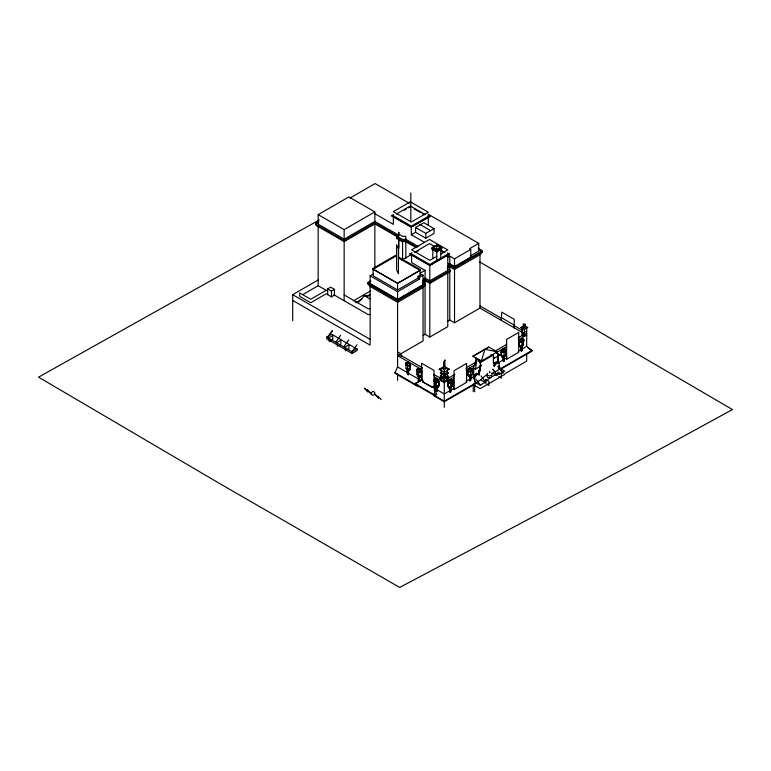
<?xml version="1.0" encoding="UTF-8"?>
<svg xmlns="http://www.w3.org/2000/svg" width="771" height="771" viewBox="0 0 771 771"><rect width="100%" height="100%" fill="white"/><g stroke="black" fill="none" stroke-linecap="round" stroke-linejoin="round"><path stroke-width="1.16" d="M493.392 365.637L494.635 365.984L495.811 364.172A1.455 0.838 -60 0 1 496.832 362.543A1.455 0.838 -60 0 1 497.844 362.987L496.929 362.466A1.455 0.838 -60 0 0 495.907 362.013A1.455 0.838 -60 0 0 494.895 363.642L493.719 365.454M405.488 364.75L405.671 362.775L408.341 362.283L410.606 365.502L407.454 365.888L405.488 364.75L408.341 362.283L410.211 365.387L407.454 365.888M406.866 368.634L406.78 369.772L408.129 370.552C411.232 371.044 409.786 366.283 410.606 365.502M406.78 369.772L407.078 368.895M416.619 371.179L416.812 369.203L419.482 368.711L421.747 371.921L418.586 372.316L416.619 371.179L419.482 368.711L421.342 372.152M421.236 375.381C421.255 377.192 418.875 377.684 418.855 375.631L421.448 375.506L418.74 375.814L417.053 374.831C418.537 371.208 414.904 368.23 419.482 368.711L418.586 372.316M417.496 373.472L417.911 376.2L419.26 376.98M417.911 376.2L418.219 374.937M434.227 381.346L434.41 379.371L437.08 378.879L439.345 382.088L436.193 382.474L434.227 381.346L434.41 379.371L437.08 378.879L438.95 381.982L436.193 382.474M439.345 382.088L439.056 385.664L436.347 385.972L434.651 384.999L434.815 381.693M439.056 385.664L438.342 386.946L436.868 387.138L435.519 386.358L435.326 383.515L434.815 383.563M435.519 386.358L435.605 385.221M416.099 247.684L405.151 241.362L401.903 241.506L396.766 238.538L397.017 235.656L374.86 222.867L344.145 240.6L315.676 224.168L315.676 223.079L318.809 221.277M396.766 238.538L397.017 235.656M405.825 239.299L405.825 236.225L402.578 236.369L398.588 234.066L398.838 232.187L398.588 237.14L402.578 239.444L405.825 239.299L418.219 246.46M466.156 367.815L476.401 361.907L473.249 367.786L475.495 369.087L476.998 358.968L474.483 363.661M377.8 396.092L381.269 399.657M407.454 365.55L408.341 362.283L405.671 363.112L406.086 362.543M436.193 382.137L437.08 378.879L434.227 380.999L436.347 382.223L439.345 381.751M481.239 361.127L485.046 349.244L488.862 347.075L497.228 351.904L481.239 361.127L472.874 356.298L485.046 349.244L497.228 351.904M450.428 386.782L451.093 387.158L451.093 391.697L450.081 392.285L450.158 387.601L452.095 385.76L450.081 387.746L449.416 387.37C446.891 387.649 446.92 381.134 449.898 379.746L452.567 380.238L452.837 382.165L450.871 383.303L447.633 382.965M467.486 371.545L470.715 371.892L472.681 370.755L472.411 368.817L469.751 368.336C465.761 369.531 467.65 379.534 470.445 375.217L471.948 374.349L469.925 376.335L469.925 380.864L470.936 380.276L470.936 375.747M503.752 356L504.417 356.375L504.417 360.915L503.396 361.493L503.482 356.819L505.419 354.978L503.396 356.963L502.74 356.578C500.215 356.857 500.244 350.352 503.222 348.964L505.882 349.456L506.162 351.046L504.032 352.27L500.957 351.836M522.266 350.603L521.601 345.687L522.266 346.073L522.266 350.603L521.244 351.19L521.331 346.516L523.268 344.676L521.244 346.661M418.007 385.018L417.651 386.387L394.839 373.212L397.585 366.967L397.585 300.863L367.622 283.564L370.726 281.772M408.216 370.311L407.194 369.723L407.194 374.253L408.216 374.841L408.871 369.926L409.603 370.35M416.35 382.946L415.068 384.315L415.068 383.688L422.055 379.939L422.055 369.781L397.585 355.653M418.325 380.681L418.99 375.766L418.325 376.152L418.325 380.681L419.347 381.269L420.002 376.354M436.328 394.482L435.046 395.851L434.044 387.437L432.367 386.473L431.991 387.244L422.855 381.973L423.231 381.202L421.564 380.228L415.068 383.688L435.046 395.224L436.328 394.482L435.615 388.921L434.545 387.148L434.545 381.5M431.991 387.244L432.367 386.473M473.249 367.786L473.249 377.202L475.996 383.447L444.279 401.758L433.466 395.513L433.822 394.154M436.945 391.437L437.61 386.522L435.933 386.31L435.933 390.849L436.945 391.437L436.868 386.753L434.96 384.931M410.105 368.952L409.391 370.475M421.024 375.506L420.523 376.903M438.844 385.548L438.121 387.071M467.891 371.776L469.751 368.336L472.411 368.817L472.681 370.755M518.806 341.534L521.071 338.662L523.731 339.153L524.01 341.081L522.044 342.218L518.806 341.871L521.071 338.662C525.446 338.286 522.352 340.975 523.576 344.743L521.88 345.716L519.105 345.447L519.105 341.707M487.773 375.304L487.002 376.489L487.773 377.636L491.522 377.472M371.362 392.574L373.097 391.244L374.822 392.574M442.911 367.728L442.342 368.519L444.279 369.637L446.226 368.519L445.657 367.728M480.073 361.03L480.661 361.85L481.49 361.368M487.773 373.289L487.002 374.369L487.773 375.448L489.652 375.901L491.522 375.448L492.293 374.369L491.522 373.289M525.61 327.492L524.319 328.234L523.017 327.492M332.446 330.576L327.376 337.457L332.446 330.692M340.647 335.308L335.722 342.112M348.714 339.972L343.799 346.767M357.002 344.753L352.077 351.547M371.718 393.518L371.15 394.26L373.097 395.388L375.034 394.26L374.465 393.258M475.707 383.091L481.904 378.84A18.543 10.707 -60 0 1 486.906 374.802M367.035 296.16L370.119 294.377L369.116 295.91L364.375 295.678L359.633 301.384L356.636 302.704M367.622 283.564L370.119 286.446L397.585 302.309L423.057 287.602L425.553 284.721L422.71 283.073M449.03 265.397L449.772 266.699L454.524 269.436L479.996 254.729L482.492 251.847L478.319 249.438M487.041 380.238L492.399 376.383L498.635 373.675L498.635 374.561L504.629 371.102L500.466 368.702L499.136 365.974M415.569 232.283L415.569 227.484L423.809 222.723L434.044 228.63L434.044 233.44L425.804 238.2L415.569 232.283L411.319 234.741L411.319 226.876L391.591 215.764L393.673 214.56M425.804 238.2L425.804 233.391L434.044 228.63M318.172 214.646L348.897 196.913L374.86 211.909L374.86 221.422L344.145 239.155L318.172 224.168L318.172 214.646L344.145 229.642L374.86 211.909M349.899 198.108L375.111 183.556L409.314 203.303M318.809 222.356L315.676 224.168L316.12 225.421L344.145 241.612L374.86 223.879L397.017 236.668M396.342 214.039L410.326 205.963L425.303 214.608M404.332 210.155L406.327 208.999M408.322 207.852L410.326 206.695M428.3 216.343L411.319 226.144L393.345 215.764M292.71 320.861L292.71 294.667L318.172 279.96M411.319 226.876L430.054 216.343L427.972 215.148M430.054 216.343L411.319 227.156L391.591 215.764M302.781 294.618L318.172 285.723L327.665 291.207M327.665 294.667L327.665 288.894L330.663 287.169L334.469 289.366L334.469 295.129L331.472 296.864L326.172 293.799L310.684 302.743L299.697 296.392L299.697 292.932L310.684 299.283L326.172 290.339M327.665 288.894L331.472 291.101L334.469 289.366M395.59 255.355L372.451 268.713L397.585 283.227L420.725 269.869L398.607 257.09M373.174 274.062L370.119 275.825L370.119 283.564L397.585 299.418L423.057 284.721L423.057 275.247L419.559 277.271L419.559 278.996L418.065 278.129L397.585 289.954L373.116 275.825L373.116 269.291L395.59 256.319M447.527 252.965L449.532 254.112L429.804 265.503L409.825 253.967L411.897 252.772M414.567 252.242L429.553 243.588L434.613 246.518M401.932 260.049L411.145 254.729M416.562 251.818L418.566 250.671M370.726 280.692L367.622 282.485L397.585 299.784L425.553 283.632L422.556 281.907M436.791 244.976L432.801 247.279L432.801 248.021L436.791 250.334L440.79 248.021L440.79 247.279L436.791 244.976L436.791 250.334M431.799 248.021L436.791 245.139L441.783 248.021L441.783 249.081L436.791 251.963L431.799 249.081L431.799 248.021L436.791 250.912L441.783 248.021M353.359 300.883L370.764 290.831M355.72 302.685L361.888 299.129M436.791 256.319L429.804 260.347L411.569 249.823L429.553 239.444L447.778 249.968L440.79 254.006M447.778 254.112L429.804 264.492L411.569 253.967M373.116 269.291L397.585 283.42L420.06 270.448L420.06 275.247M409.825 253.967L429.804 265.234L449.532 254.112M420.243 273.127L425.052 270.351L425.052 278.08L429.804 280.827L447.778 270.448L447.778 254.844M447.855 257.186L449.772 256.078L454.524 258.815L470.753 249.438L470.753 257.177L454.524 266.554L449.772 263.807L448.529 264.53L448.529 263.451L454.524 266.911L482.492 250.768L478.319 248.358M418.065 278.129L418.065 276.404L421.564 274.38L423.057 275.247M470.532 255.866L478.743 251.124L478.743 243.385L469.5 248.725L470.753 249.438M370.119 275.825L397.585 291.689L419.559 278.996M423.221 279.141L425.052 278.08M422.508 281.001L425.052 279.526L429.804 282.263L450.274 270.448L450.274 271.594L429.804 283.42L425.052 280.683L423.154 281.772M447.228 266.727L449.772 265.253L450.274 266.12L447.431 267.759M326.75 337.1L352.058 351.711L357.05 348.829L357.05 350.554L352.058 353.436L326.75 338.826L326.75 337.1L331.742 334.219L357.05 349.118M397.585 300.863L425.553 284.721M448.529 264.53L454.524 267.99L482.492 251.847M339.982 344.743L337.361 346.256L337.361 342.218L340.859 340.204L340.859 344.232M423.125 335.424L425.052 334.315L429.804 337.052L447.778 326.673L447.778 272.789M447.855 321.15L449.772 320.042L454.524 322.779L479.996 308.072L522.709 332.735M399.629 354.477L423.057 340.946L423.057 287.602M408.408 365.589L410.606 365.155M405.912 364.654L405.912 368.403L407.608 369.386L410.317 369.078M409.603 369.964L408.129 370.167L406.221 368.345L407.859 369.338M501.266 320.35L501.757 312.11L514.247 319.319L514.247 327.945M421.564 368.432L422.055 368.143M416.619 370.841L418.586 371.969L421.747 371.583M420.744 376.393L419.26 376.595L417.911 375.814M501.266 317.613L513.746 324.822L514.247 324.533M444.279 366.37L449.406 369.319L444.279 372.277L439.162 369.319L443.258 366.957M422.055 379.939L421.564 380.228L421.564 363.218L434.044 370.427L434.044 387.437L434.545 387.148M422.855 381.973L432.367 387.023M434.044 375.641L434.545 375.352M524.319 325.545L527.692 327.492L524.319 329.439L520.945 327.492L523.47 326.027M472.874 356.298L488.862 347.075M434.41 379.708L435.114 379.64M447.402 372.489L444.279 374.292L441.166 372.489L440.328 373.058L444.279 375.342L447.402 373.636L447.402 375.853L444.279 377.655L441.166 375.853L441.166 373.636L444.279 375.438L448.24 373.058L447.402 372.489L447.402 369.319M448.24 372.817L444.279 375.101L440.328 372.817M444.279 378.137L448.24 375.853L448.24 376.72L444.279 379.004L440.328 376.72L440.328 375.853L444.279 378.137L444.279 407.281M526.689 331.241L523.499 333.082L522.237 336.021L526.689 333.448M448.741 377.877L454.88 374.33M494.568 351.412L506.113 344.753L506.113 344.174L506.614 344.464M518.179 337.785L522.237 335.443M478.242 361.271L480.246 360.115M466.07 370.032L474.724 365.03M518.179 339.944L526.689 335.028M438.342 386.56L436.868 386.753L435.519 385.982M479.813 362.177L480.41 362.524L493.392 355.026L493.392 363.247L494.307 362.717L494.307 366.167M451.873 380.517L452.567 380.238L449.898 379.746L448.047 382.859L450.871 383.303M505.188 349.735L505.882 349.793L506.162 351.383L504.195 352.52L500.957 352.174M450.871 382.965L449.898 379.746L452.837 381.828L450.707 383.062L450.707 386.801L447.932 386.541M467.486 371.208L470.561 371.641L472.681 370.408L469.751 368.336L470.715 371.892M522.044 342.218L521.071 338.662L524.01 340.743L522.044 341.871L519.211 341.765M475.495 369.087L481.239 365.772L478.637 359.228M493.392 357.792L494.23 358.274L499.974 354.959L495.29 351.875M519.105 345.447L521.765 345.543M468.489 376.393L469.925 376.335M450.707 386.801L452.404 385.828L452.163 380.691M467.775 375.12L470.561 375.39L472.247 374.407L472.247 370.658M480.41 370.735L479.495 371.265L479.495 374.725L478.579 374.195L478.579 370.735L479.495 370.215L480.41 370.735L480.41 366.379M501.256 355.759L504.032 356.019L505.728 355.046L505.487 349.899L505.728 355.046M451.507 386.83L450.158 387.986L448.635 387.813M470.011 376.576L471.351 375.41M504.832 356.038L503.482 357.204L501.96 357.031M522.68 345.736L521.331 346.902L520.02 346.854L519.307 345.331M477.991 374.455A1.455 0.838 -60 0 0 476.979 374.012A1.455 0.838 -60 0 0 475.958 375.631L475.668 375.795A1.07 0.617 -60 0 1 475.167 377.048L473.751 376.807L474.252 376.518A1.07 0.617 -60 0 0 474.753 375.265L475.042 375.101A1.455 0.838 -60 0 1 476.064 373.482A1.455 0.838 -60 0 1 477.076 373.925L478.492 374.985L479.495 374.725M477.076 373.925L478.29 374.282M496.929 362.466L498.143 362.823A1.07 0.617 -60 0 0 498.635 363.498L499.136 363.208L499.136 369.56L492.891 373.164L491.898 373.068M497.719 362.968L499.136 363.208M434.545 379.245L434.545 376.99L444.279 382.609L453.579 377.241L453.579 388.555L444.279 393.923L436.849 389.634M473.249 377.202L466.07 381.346L466.571 382.368L454.08 389.577L453.579 388.555M478.579 374.195L477.577 374.455L477.374 373.752M506.113 358.236L497.719 363.074L497.719 353.658L496.245 352.607L506.113 346.911L506.614 359.257L518.681 352.289L518.681 332.426L506.614 339.394L506.614 359.257M518.179 351.258L526.689 346.352L526.689 328.06M499.136 368.557L500.466 369.319L532.183 351.017L526.689 346.352M504.966 373.675L526.689 361.127L526.689 353.263M504.629 374.513L480.16 388.642L474.666 385.471M319.3 219.937L38.55 377.144L218.916 483.109L399.667 587.444L631.661 464.643L732.45 409.565L479.562 261.861M439.162 369.319L443.258 367.94M520.945 327.492L527.692 327.492M409.883 369.087L407.714 369.203L408.216 374.841M436.453 385.799L438.622 385.673M396.766 237.526L401.903 240.494L405.151 240.359L417.092 247.25M370.282 308.699L368.124 308.795L344.145 294.956M370.282 314.462L368.124 314.558L333.756 294.724M521.331 346.516L519.808 346.343M504.195 352.52L501.362 352.068L503.222 348.964L505.882 349.793M503.916 355.845L501.68 355.759L502.181 357.156M503.482 356.819L501.96 356.645M467.891 371.439L470.715 371.545M467.987 375.005L470.445 375.217M470.011 376.19L468.489 376.007M448.144 386.416L450.601 386.628M450.158 387.601L448.635 387.428M491.397 354.689L491.985 355.508L490.558 355.171M445.31 367.94L449.406 369.319M427.963 214.068L478.743 243.385M414.316 208.999L420.311 212.459M422.306 213.615L424.31 214.772M419.896 224.457L430.131 230.365M415.569 227.484L425.804 233.391M440.54 249.939L444.742 252.358M441.706 251.336L443.73 252.512M374.86 213.692L393.345 224.361L393.345 216.497M411.319 234.741L424.493 242.345M433.794 249.659L436.791 251.385M374.86 221.422L398.838 235.261M447.431 268.8L450.274 270.448M425.052 270.351L411.569 262.564L411.569 254.7M398.646 258.083L420.06 270.448M479.996 305.914L501.266 318.192M513.746 325.401L522.237 330.296M418.065 276.404L419.559 277.271M523.037 343.172L523.576 344.743M528.068 348.01L532.183 350.391L500.466 368.702L500.466 369.319M522.333 344.878L522.68 346.121M497.719 353.658L499.974 354.959M492.794 354.679L493.392 355.026M493.392 362.187L494.307 362.717M494.895 363.642L495.811 364.172M494.597 363.806L495.512 364.336M364.375 295.678L370.013 298.926M481.239 365.772L480.41 365.29L480.41 362.524M492.891 373.164L496.553 375.284M498.76 376.653L501.381 378.166L501.381 374.128L497.893 372.114L497.893 374.513M478.579 370.735L479.495 371.265M466.07 368.403L466.571 368.683M475.042 375.101L475.958 375.631M474.753 375.265L475.668 375.795M485.855 382.551L480.94 375.872M480.911 380.084L485.489 382.734M486.279 383.91L488.901 385.423L488.901 381.385L485.402 379.371L485.402 382.975M453.579 375.612L454.08 375.891M397.585 351.855L400.775 353.696L402.038 356.636L397.585 354.062M402.038 356.057L422.469 367.854M433.697 374.34L439.827 377.877M447.633 382.618L448.23 382.965L448.23 386.714M292.71 294.667L370.119 339.356M405.488 364.413L407.608 365.637L407.608 369.386M292.71 300.43L370.119 345.129L370.119 286.446M437.61 386.522L438.342 386.946M418.325 376.152L419.347 376.74L419.347 381.269M397.585 366.967L407.705 372.807M408.717 373.395L418.836 379.236M419.858 379.824L420.985 380.479M394.839 372.586L417.651 385.76M433.466 394.887L444.279 401.132L475.996 382.83L480.16 385.23L486.154 381.77L486.154 380.884M415.068 384.315L435.046 395.851M506.162 351.046L503.222 348.964L504.195 352.183M503.039 373.164L497.97 366.283L502.885 373.077M497.189 375.188L492.756 369.164L496.977 375.005M480.391 385.008L475.958 379.11M519.529 345.456L520.02 346.854M468.199 375.13L468.701 376.518M448.356 386.541L448.857 387.938M521.244 351.19L520.589 346.275M503.752 359.556L504.417 360.915M503.396 361.493L502.74 356.578M469.925 380.864L469.26 375.949M450.081 392.285L449.416 387.37M493.392 356.183L494.23 358.274M317.633 225.489L318.172 227.05L318.172 285.723M504.832 356.424L504.706 355.701M471.235 375.063L471.351 375.795M452.163 384.44L452.404 385.828M451.382 386.098L451.507 387.206M524.319 327.106L524.319 336.407M523.336 339.597L523.336 343.346M522.237 329.978L522.237 330.875M521.948 328.06L521.948 335.028M521.88 341.967L521.88 345.716M519.394 341.871L519.394 345.62M513.746 324.822L513.746 327.559M504.032 352.27L504.032 356.019M501.545 352.174L501.545 355.923M498.22 356.135L498.22 362.678M479.996 254.729L479.996 308.072M479.495 365.849L479.495 370.215M475.871 357.416L475.871 360.77M474.666 377.337L474.666 382.059M474.666 383.688L474.666 391.755M473.751 368.075L473.751 378.224M473.249 384.035L473.249 391.649M470.561 371.641L470.561 375.39M468.074 371.545L468.074 375.294M466.571 382.368L466.571 363.469L454.08 370.678L454.08 389.577M454.524 258.815L454.524 266.554M454.524 267.99L454.524 322.779M449.772 256.078L449.772 263.807M449.772 266.699L449.772 270.669M449.772 271.662L449.772 320.042M447.739 373.058L444.279 375.631L440.829 373.058M447.402 380.807L447.402 376.72L444.279 378.522L441.166 376.72L441.166 380.807M444.279 368.76L444.279 377.655M441.166 369.319L441.166 372.489M440.79 249.081L440.79 258.15M438.757 382.088L438.757 385.837M436.791 250.912L436.791 260.463M436.347 382.223L436.347 385.972M435.114 381.52L435.114 383.389M434.651 381.25L434.651 384.999M432.801 249.081L432.801 258.15M429.804 265.234L429.804 280.827M429.804 281.974L429.804 337.052M428.3 217.075L428.3 224.93M425.052 279.526L425.052 334.315M423.231 381.202L423.231 381.751M421.149 371.921L421.149 375.67M418.74 372.065L418.74 375.814M417.053 371.082L417.053 374.831M410.818 192.991L410.818 220.506M410.018 365.502L410.018 369.242M405.825 241.516L405.825 258.324M405.151 240.359L405.151 241.362M402.578 240.456L402.578 259.663M401.903 240.494L401.903 241.506M398.838 238.673L398.838 248.281M398.588 238.152L398.588 257.36M397.585 283.42L397.585 289.954M397.585 291.689L397.585 299.418M397.585 373.8L397.585 380.325M374.86 222.867L374.86 268.057M352.058 351.711L352.058 353.436M344.145 229.642L344.145 239.155M344.145 240.6L344.145 300.719M331.472 291.101L331.472 296.864M497.324 362.823A1.07 0.617 -60 0 1 497.228 362.293M364.432 388.227L368.008 391.899L364.432 388.227M367.391 389.933L370.967 393.605L367.391 389.933M375.024 394.347L378.6 398.009L375.024 394.347M444.906 360.086L443.662 361.975L443.662 367.738L444.906 365.849L444.906 360.086M332.783 339.144L329.294 341.592L329.294 337.553L332.783 335.539L332.783 339.144M410.326 201.819L393.345 211.62L411.319 222L428.3 212.198L410.326 201.819M440.79 247.279L436.791 249.582L432.801 247.279L436.791 246.122L440.79 247.279M348.935 344.859L345.437 346.883L345.437 350.921L348.935 348.897L348.935 344.859M447.469 376.971L444.279 378.812L441.099 376.971L439.827 377.559L439.827 378.455L444.279 381.028L448.741 378.455L448.741 377.559L447.469 376.971M489.778 371.863L489.518 372.595L489.778 371.863M525.408 324.312L523.23 323.839L523.23 326.162L525.408 326.634L525.408 324.312M398.395 248.628L396.583 244.744L396.583 269.869L398.424 273.821L398.395 248.628"/></g></svg>
